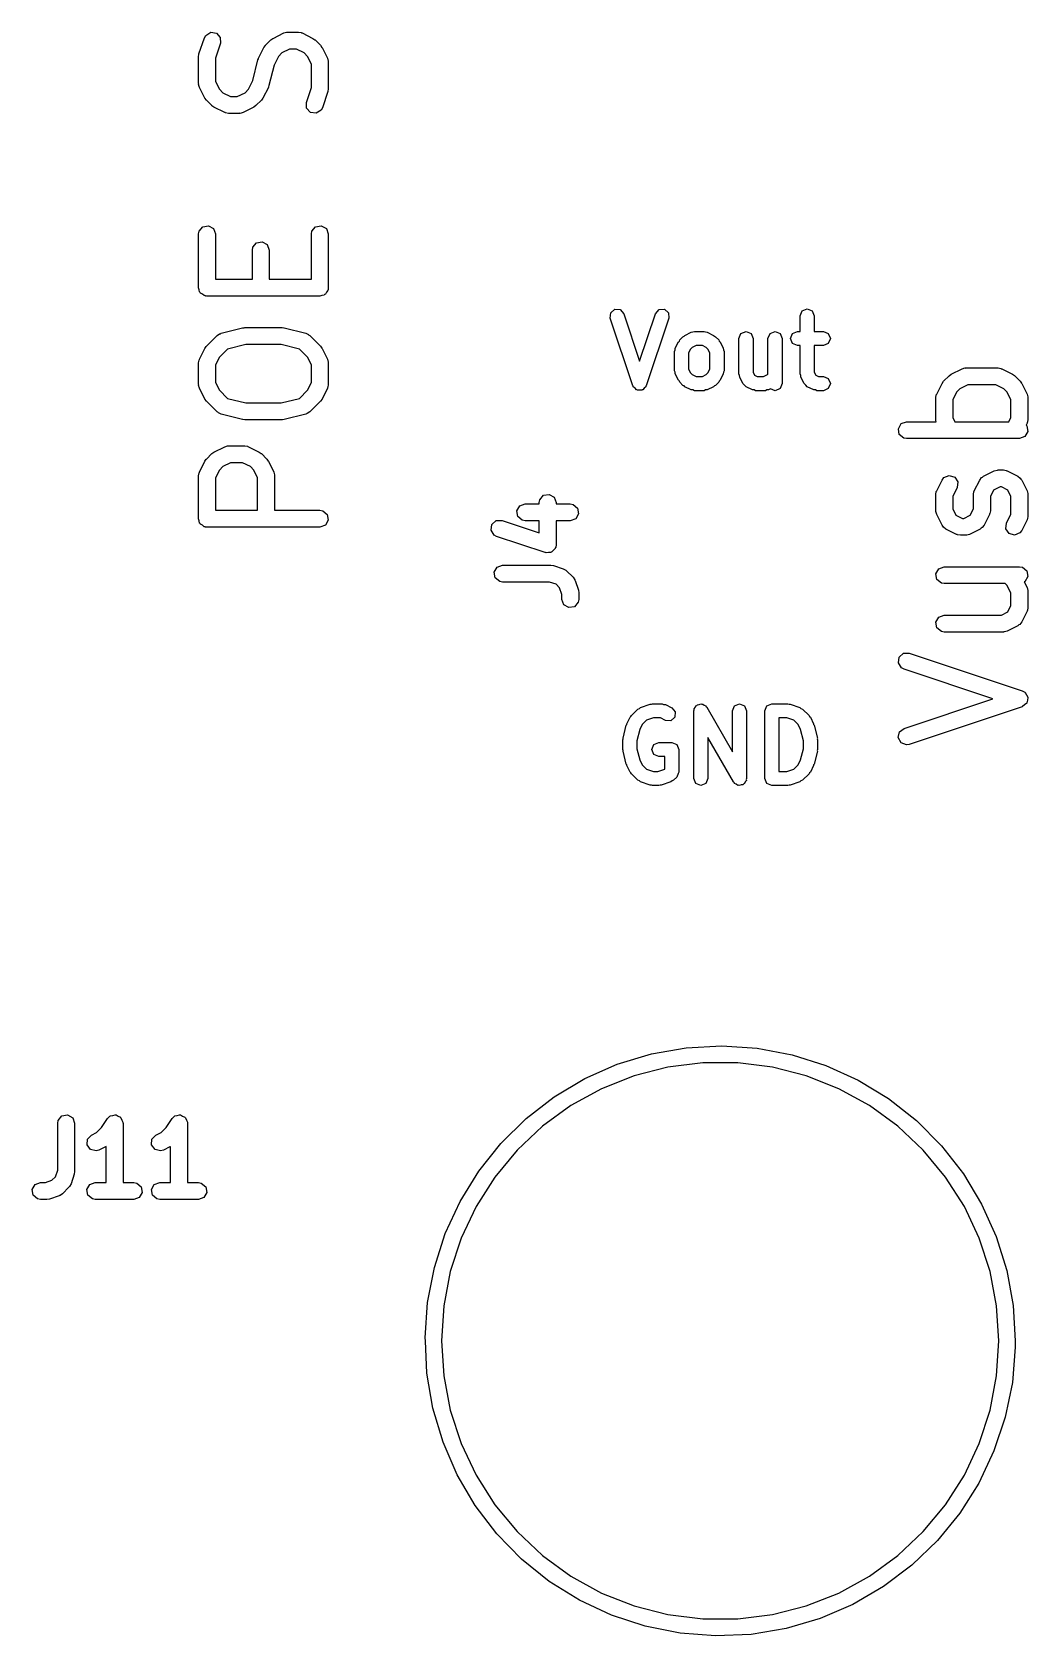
# Model space of a CAD drawing. Extents: x 83.3 to 116.7, y -116.6 to -83.3.
# Drawn here: x 107.9 to 116.73, y -116.61 to -102.4 of the extents above; entities that cross this region are included whole.
import ezdxf

# ---------------------------------------------------------------- set-up
doc = ezdxf.new("R2010")
doc.units = 0
doc.layers.add('BLACK', color=7, linetype='CONTINUOUS')

msp = doc.modelspace()

# ---------------------------------------------------------------- linework, layer by layer
at = {"layer": 'BLACK', "linetype": 'CONTINUOUS'}
for p, q in [((109.381, -102.595), (109.429, -102.452)), ((109.429, -102.452), (109.441, -102.43)), ((109.441, -102.43), (109.485, -102.403)), ((109.485, -102.403), (109.536, -102.41)), ((109.536, -102.41), (109.57, -102.449)), ((109.57, -102.449), (109.571, -102.5)), ((109.971, -102.518), (110.018, -102.471)), ((110.018, -102.471), (110.037, -102.458)), ((110.037, -102.458), (110.038, -102.457)), ((110.038, -102.457), (110.133, -102.409)), ((110.133, -102.409), (110.158, -102.402)), ((110.158, -102.402), (110.162, -102.403)), ((110.162, -102.403), (110.167, -102.401)), ((110.167, -102.401), (110.262, -102.401)), ((110.262, -102.401), (110.288, -102.406)), ((110.288, -102.406), (110.291, -102.409)), ((110.291, -102.409), (110.295, -102.409)), ((110.295, -102.409), (110.391, -102.457)), ((110.391, -102.457), (110.409, -102.47)), ((110.409, -102.47), (110.41, -102.471)), ((110.41, -102.471), (110.458, -102.518)), ((109.377, -102.619), (109.381, -102.597)), ((109.377, -102.857), (109.377, -102.619)), ((109.381, -102.597), (109.381, -102.595)), ((109.571, -102.5), (109.527, -102.631)), ((109.909, -102.633), (109.957, -102.538)), ((109.957, -102.538), (109.97, -102.52)), ((109.97, -102.52), (109.971, -102.518)), ((110.085, -102.616), (110.047, -102.693)), ((110.116, -102.585), (110.085, -102.616)), ((110.184, -102.551), (110.116, -102.585)), ((110.244, -102.551), (110.184, -102.551)), ((110.313, -102.585), (110.244, -102.551)), ((110.343, -102.616), (110.313, -102.585)), ((110.377, -102.684), (110.343, -102.616)), ((110.458, -102.518), (110.471, -102.537)), ((110.471, -102.537), (110.472, -102.538)), ((110.472, -102.538), (110.519, -102.633)), ((109.527, -102.631), (109.527, -102.839)), ((109.858, -102.831), (109.903, -102.648)), ((109.903, -102.648), (109.909, -102.637)), ((109.909, -102.637), (109.909, -102.633)), ((110.047, -102.693), (110.001, -102.875)), ((110.377, -102.893), (110.377, -102.684)), ((110.519, -102.633), (110.527, -102.658)), ((110.527, -102.658), (110.526, -102.662)), ((110.526, -102.662), (110.527, -102.667)), ((110.527, -102.667), (110.527, -102.905)), ((109.379, -102.861), (109.377, -102.857)), ((109.378, -102.866), (109.379, -102.861)), ((109.385, -102.891), (109.378, -102.866)), ((109.433, -102.986), (109.385, -102.891)), ((109.527, -102.839), (109.562, -102.908)), ((109.562, -102.908), (109.592, -102.938)), ((109.789, -102.938), (109.819, -102.908)), ((109.819, -102.908), (109.858, -102.831)), ((109.996, -102.891), (109.948, -102.986)), ((110.001, -102.875), (109.996, -102.887)), ((109.996, -102.887), (109.996, -102.891)), ((110.334, -103.024), (110.377, -102.893)), ((110.527, -102.905), (110.523, -102.927)), ((109.434, -102.987), (109.433, -102.986)), ((109.447, -103.005), (109.434, -102.987)), ((109.495, -103.053), (109.447, -103.005)), ((109.592, -102.938), (109.661, -102.973)), ((109.661, -102.973), (109.72, -102.973)), ((109.72, -102.973), (109.789, -102.938)), ((109.934, -103.005), (109.886, -103.053)), ((109.935, -103.004), (109.934, -103.005)), ((109.948, -102.986), (109.935, -103.004)), ((110.335, -103.075), (110.334, -103.024)), ((110.524, -102.928), (110.476, -103.071)), ((110.523, -102.927), (110.524, -102.928)), ((109.496, -103.054), (109.495, -103.053)), ((109.514, -103.067), (109.496, -103.054)), ((109.609, -103.115), (109.514, -103.067)), ((109.614, -103.115), (109.609, -103.115)), ((109.617, -103.118), (109.614, -103.115)), ((109.643, -103.123), (109.617, -103.118)), ((109.738, -103.123), (109.643, -103.123)), ((109.742, -103.121), (109.738, -103.123)), ((109.747, -103.122), (109.742, -103.121)), ((109.772, -103.115), (109.747, -103.122)), ((109.867, -103.067), (109.772, -103.115)), ((109.868, -103.066), (109.867, -103.067)), ((109.886, -103.053), (109.868, -103.066)), ((110.369, -103.114), (110.335, -103.075)), ((110.42, -103.121), (110.369, -103.114)), ((110.464, -103.094), (110.42, -103.121)), ((110.476, -103.071), (110.464, -103.094)), ((109.377, -104.19), (109.382, -104.165)), ((109.382, -104.165), (109.415, -104.126)), ((109.415, -104.126), (109.465, -104.117)), ((109.465, -104.117), (109.51, -104.142)), ((109.51, -104.142), (109.527, -104.19)), ((110.377, -104.19), (110.382, -104.165)), ((110.382, -104.165), (110.415, -104.126)), ((110.415, -104.126), (110.465, -104.117)), ((110.465, -104.117), (110.51, -104.142)), ((110.51, -104.142), (110.527, -104.19)), ((109.377, -104.667), (109.377, -104.19)), ((109.527, -104.19), (109.527, -104.592)), ((109.854, -104.333), (109.858, -104.308)), ((109.858, -104.308), (109.891, -104.268)), ((109.891, -104.268), (109.942, -104.259)), ((109.942, -104.259), (109.986, -104.285)), ((109.986, -104.285), (110.004, -104.333)), ((110.377, -104.592), (110.377, -104.19)), ((110.527, -104.19), (110.527, -104.667)), ((109.854, -104.592), (109.854, -104.333)), ((110.004, -104.333), (110.004, -104.592)), ((109.527, -104.592), (109.854, -104.592)), ((110.004, -104.592), (110.377, -104.592)), ((109.384, -104.685), (109.377, -104.667)), ((109.387, -104.704), (109.384, -104.685)), ((109.393, -104.709), (109.387, -104.704)), ((109.395, -104.715), (109.393, -104.709)), ((109.412, -104.725), (109.395, -104.715)), ((109.427, -104.737), (109.412, -104.725)), ((109.436, -104.739), (109.427, -104.737)), ((109.439, -104.741), (109.436, -104.739)), ((109.443, -104.74), (109.439, -104.741)), ((109.452, -104.742), (109.443, -104.74)), ((110.452, -104.742), (109.452, -104.742)), ((110.471, -104.735), (110.452, -104.742)), ((110.49, -104.732), (110.471, -104.735)), ((110.494, -104.726), (110.49, -104.732)), ((110.501, -104.724), (110.494, -104.726)), ((110.51, -104.707), (110.501, -104.724)), ((110.523, -104.692), (110.51, -104.707)), ((110.525, -104.683), (110.523, -104.692)), ((110.526, -104.68), (110.525, -104.683)), ((110.527, -104.667), (110.526, -104.676)), ((110.526, -104.676), (110.526, -104.68)), ((113.026, -104.936), (113.03, -104.888)), ((113.03, -104.888), (113.066, -104.857)), ((113.066, -104.857), (113.114, -104.861)), ((113.114, -104.861), (113.145, -104.897)), ((113.145, -104.897), (113.286, -105.319)), ((113.286, -105.319), (113.426, -104.897)), ((113.426, -104.897), (113.458, -104.861)), ((113.458, -104.861), (113.505, -104.857)), ((113.505, -104.857), (113.542, -104.888)), ((113.542, -104.888), (113.545, -104.936)), ((114.709, -104.916), (114.727, -104.872)), ((114.727, -104.872), (114.771, -104.854)), ((114.771, -104.854), (114.816, -104.872)), ((114.816, -104.872), (114.834, -104.916)), ((109.577, -105.07), (109.768, -105.022)), ((109.768, -105.022), (109.782, -105.021)), ((109.782, -105.021), (109.786, -105.02)), ((109.786, -105.02), (110.119, -105.02)), ((110.119, -105.02), (110.134, -105.023)), ((110.134, -105.023), (110.137, -105.022)), ((110.137, -105.022), (110.328, -105.07)), ((113.226, -105.536), (113.026, -104.936)), ((113.545, -104.936), (113.345, -105.536)), ((114.709, -105.054), (114.709, -104.916)), ((114.834, -104.916), (114.834, -105.054)), ((109.447, -105.185), (109.542, -105.09)), ((109.542, -105.09), (109.564, -105.075)), ((109.564, -105.075), (109.571, -105.074)), ((109.571, -105.074), (109.577, -105.07)), ((109.795, -105.17), (109.634, -105.211)), ((110.11, -105.17), (109.795, -105.17)), ((110.271, -105.211), (110.11, -105.17)), ((110.328, -105.07), (110.352, -105.081)), ((110.352, -105.081), (110.356, -105.087)), ((110.356, -105.087), (110.363, -105.09)), ((110.363, -105.09), (110.458, -105.185)), ((113.601, -105.203), (113.63, -105.146)), ((113.63, -105.146), (113.638, -105.139)), ((113.638, -105.139), (113.642, -105.129)), ((113.642, -105.129), (113.67, -105.101)), ((113.67, -105.101), (113.68, -105.097)), ((113.68, -105.097), (113.686, -105.089)), ((113.686, -105.089), (113.743, -105.061)), ((113.743, -105.061), (113.758, -105.059)), ((113.786, -105.179), (113.751, -105.196)), ((113.758, -105.059), (113.771, -105.054)), ((113.771, -105.054), (113.857, -105.054)), ((113.842, -105.179), (113.786, -105.179)), ((113.877, -105.196), (113.842, -105.179)), ((113.857, -105.054), (113.871, -105.059)), ((113.871, -105.059), (113.885, -105.061)), ((113.885, -105.061), (113.942, -105.089)), ((113.942, -105.089), (113.949, -105.097)), ((113.949, -105.097), (113.958, -105.101)), ((113.958, -105.101), (113.987, -105.129)), ((113.987, -105.129), (113.991, -105.139)), ((113.991, -105.139), (113.999, -105.146)), ((113.999, -105.146), (114.027, -105.203)), ((114.166, -105.116), (114.184, -105.072)), ((114.166, -105.431), (114.166, -105.116)), ((114.184, -105.072), (114.229, -105.054)), ((114.229, -105.054), (114.273, -105.072)), ((114.273, -105.072), (114.291, -105.116)), ((114.291, -105.116), (114.291, -105.416)), ((114.423, -105.116), (114.442, -105.072)), ((114.423, -105.433), (114.423, -105.116)), ((114.442, -105.072), (114.486, -105.054)), ((114.486, -105.054), (114.53, -105.072)), ((114.53, -105.072), (114.548, -105.116)), ((114.548, -105.116), (114.548, -105.516)), ((114.623, -105.116), (114.642, -105.072)), ((114.642, -105.161), (114.623, -105.116)), ((114.642, -105.072), (114.686, -105.054)), ((114.686, -105.179), (114.642, -105.161)), ((114.686, -105.054), (114.709, -105.054)), ((114.709, -105.179), (114.686, -105.179)), ((114.709, -105.431), (114.709, -105.179)), ((114.834, -105.054), (114.914, -105.054)), ((114.914, -105.179), (114.834, -105.179)), ((114.834, -105.179), (114.834, -105.416)), ((114.914, -105.054), (114.958, -105.072)), ((114.958, -105.161), (114.914, -105.179)), ((114.958, -105.072), (114.977, -105.116)), ((114.977, -105.116), (114.958, -105.161)), ((109.377, -105.333), (109.382, -105.308)), ((109.382, -105.308), (109.385, -105.304)), ((109.385, -105.3), (109.433, -105.205)), ((109.385, -105.304), (109.385, -105.3)), ((109.433, -105.205), (109.446, -105.187)), ((109.446, -105.187), (109.447, -105.185)), ((109.562, -105.283), (109.527, -105.351)), ((109.634, -105.211), (109.562, -105.283)), ((110.343, -105.283), (110.271, -105.211)), ((110.377, -105.351), (110.343, -105.283)), ((110.458, -105.185), (110.471, -105.203)), ((110.471, -105.203), (110.472, -105.205)), ((110.472, -105.205), (110.519, -105.3)), ((110.519, -105.3), (110.527, -105.325)), ((110.527, -105.325), (110.526, -105.329)), ((113.595, -105.231), (113.6, -105.217)), ((113.595, -105.402), (113.595, -105.231)), ((113.6, -105.217), (113.601, -105.203)), ((113.737, -105.211), (113.72, -105.245)), ((113.72, -105.245), (113.72, -105.387)), ((113.751, -105.196), (113.737, -105.211)), ((113.891, -105.211), (113.877, -105.196)), ((113.909, -105.245), (113.891, -105.211)), ((113.909, -105.387), (113.909, -105.245)), ((114.027, -105.203), (114.028, -105.217)), ((114.028, -105.217), (114.034, -105.231)), ((114.034, -105.231), (114.034, -105.402)), ((109.377, -105.524), (109.377, -105.333)), ((109.527, -105.351), (109.527, -105.506)), ((110.377, -105.506), (110.377, -105.351)), ((110.526, -105.329), (110.527, -105.333)), ((110.527, -105.333), (110.527, -105.524)), ((113.6, -105.416), (113.595, -105.402)), ((113.601, -105.43), (113.6, -105.416)), ((113.63, -105.487), (113.601, -105.43)), ((113.72, -105.387), (113.737, -105.422)), ((113.737, -105.422), (113.751, -105.436)), ((113.751, -105.436), (113.786, -105.454)), ((113.786, -105.454), (113.842, -105.454)), ((113.842, -105.454), (113.877, -105.436)), ((113.877, -105.436), (113.891, -105.422)), ((113.891, -105.422), (113.909, -105.387)), ((114.027, -105.43), (113.999, -105.487)), ((114.028, -105.416), (114.027, -105.43)), ((114.034, -105.402), (114.028, -105.416)), ((114.172, -105.444), (114.166, -105.431)), ((114.173, -105.459), (114.172, -105.444)), ((114.201, -105.516), (114.173, -105.459)), ((114.291, -105.416), (114.304, -105.441)), ((114.304, -105.441), (114.329, -105.454)), ((114.329, -105.454), (114.385, -105.454)), ((114.385, -105.454), (114.42, -105.436)), ((114.42, -105.436), (114.423, -105.433)), ((114.714, -105.444), (114.709, -105.431)), ((114.716, -105.459), (114.714, -105.444)), ((114.744, -105.516), (114.716, -105.459)), ((114.834, -105.416), (114.847, -105.441)), ((114.847, -105.441), (114.872, -105.454)), ((114.872, -105.454), (114.914, -105.454)), ((114.914, -105.454), (114.958, -105.472)), ((115.98, -105.495), (116.028, -105.447)), ((116.028, -105.447), (116.046, -105.434)), ((116.046, -105.434), (116.047, -105.433)), ((116.047, -105.433), (116.143, -105.385)), ((116.143, -105.385), (116.168, -105.378)), ((116.168, -105.378), (116.172, -105.379)), ((116.172, -105.379), (116.176, -105.377)), ((116.176, -105.377), (116.462, -105.377)), ((116.462, -105.377), (116.488, -105.382)), ((116.488, -105.382), (116.491, -105.385)), ((116.491, -105.385), (116.495, -105.385)), ((116.495, -105.385), (116.591, -105.433)), ((116.591, -105.433), (116.609, -105.446)), ((116.609, -105.446), (116.61, -105.447)), ((116.61, -105.447), (116.658, -105.495)), ((109.379, -105.528), (109.377, -105.524)), ((109.378, -105.532), (109.379, -105.528)), ((109.385, -105.557), (109.378, -105.532)), ((109.433, -105.653), (109.385, -105.557)), ((109.527, -105.506), (109.562, -105.575)), ((109.562, -105.575), (109.634, -105.647)), ((110.271, -105.647), (110.343, -105.575)), ((110.343, -105.575), (110.377, -105.506)), ((110.519, -105.557), (110.472, -105.653)), ((110.52, -105.553), (110.519, -105.557)), ((110.523, -105.549), (110.52, -105.553)), ((110.527, -105.524), (110.523, -105.549)), ((113.229, -105.54), (113.226, -105.536)), ((113.23, -105.544), (113.229, -105.54)), ((113.245, -105.557), (113.23, -105.544)), ((113.258, -105.572), (113.245, -105.557)), ((113.262, -105.573), (113.258, -105.572)), ((113.266, -105.576), (113.262, -105.573)), ((113.286, -105.574), (113.266, -105.576)), ((113.305, -105.576), (113.286, -105.574)), ((113.309, -105.573), (113.305, -105.576)), ((113.314, -105.572), (113.309, -105.573)), ((113.327, -105.557), (113.314, -105.572)), ((113.342, -105.544), (113.327, -105.557)), ((113.345, -105.536), (113.342, -105.54)), ((113.342, -105.54), (113.342, -105.544)), ((113.638, -105.494), (113.63, -105.487)), ((113.642, -105.503), (113.638, -105.494)), ((113.67, -105.532), (113.642, -105.503)), ((113.68, -105.536), (113.67, -105.532)), ((113.686, -105.544), (113.68, -105.536)), ((113.743, -105.572), (113.686, -105.544)), ((113.758, -105.573), (113.743, -105.572)), ((113.771, -105.579), (113.758, -105.573)), ((113.857, -105.579), (113.771, -105.579)), ((113.871, -105.573), (113.857, -105.579)), ((113.885, -105.572), (113.871, -105.573)), ((113.942, -105.544), (113.885, -105.572)), ((113.949, -105.536), (113.942, -105.544)), ((113.958, -105.532), (113.949, -105.536)), ((113.987, -105.503), (113.958, -105.532)), ((113.991, -105.494), (113.987, -105.503)), ((113.999, -105.487), (113.991, -105.494)), ((114.216, -105.529), (114.201, -105.516)), ((114.229, -105.544), (114.216, -105.529)), ((114.286, -105.572), (114.229, -105.544)), ((114.301, -105.573), (114.286, -105.572)), ((114.314, -105.579), (114.301, -105.573)), ((114.4, -105.579), (114.314, -105.579)), ((114.413, -105.573), (114.4, -105.579)), ((114.428, -105.572), (114.413, -105.573)), ((114.447, -105.563), (114.428, -105.572)), ((114.486, -105.579), (114.447, -105.563)), ((114.53, -105.561), (114.486, -105.579)), ((114.548, -105.516), (114.53, -105.561)), ((114.759, -105.529), (114.744, -105.516)), ((114.772, -105.544), (114.759, -105.529)), ((114.829, -105.572), (114.772, -105.544)), ((114.844, -105.573), (114.829, -105.572)), ((114.857, -105.579), (114.844, -105.573)), ((114.914, -105.579), (114.857, -105.579)), ((114.958, -105.561), (114.914, -105.579)), ((114.958, -105.472), (114.977, -105.516)), ((114.977, -105.516), (114.958, -105.561)), ((115.918, -105.614), (115.919, -105.609)), ((115.919, -105.609), (115.966, -105.514)), ((115.966, -105.514), (115.98, -105.496)), ((115.98, -105.496), (115.98, -105.495)), ((116.095, -105.592), (116.061, -105.661)), ((116.125, -105.562), (116.095, -105.592)), ((116.194, -105.527), (116.125, -105.562)), ((116.444, -105.527), (116.194, -105.527)), ((116.513, -105.562), (116.444, -105.527)), ((116.543, -105.592), (116.513, -105.562)), ((116.577, -105.661), (116.543, -105.592)), ((116.658, -105.495), (116.671, -105.513)), ((116.671, -105.513), (116.672, -105.514)), ((116.672, -105.514), (116.719, -105.609)), ((116.719, -105.609), (116.727, -105.634)), ((109.434, -105.654), (109.433, -105.653)), ((109.447, -105.672), (109.434, -105.654)), ((109.542, -105.767), (109.447, -105.672)), ((109.634, -105.647), (109.795, -105.687)), ((109.795, -105.687), (110.11, -105.687)), ((110.11, -105.687), (110.271, -105.647)), ((110.458, -105.672), (110.363, -105.767)), ((110.472, -105.653), (110.458, -105.671)), ((110.458, -105.671), (110.458, -105.672)), ((115.911, -105.643), (115.915, -105.617)), ((115.911, -105.833), (115.911, -105.643)), ((115.915, -105.617), (115.918, -105.614)), ((116.061, -105.661), (116.061, -105.816)), ((116.577, -105.816), (116.577, -105.661)), ((116.727, -105.634), (116.726, -105.639)), ((116.726, -105.639), (116.727, -105.643)), ((116.727, -105.643), (116.727, -105.833)), ((109.549, -105.77), (109.542, -105.767)), ((109.553, -105.776), (109.549, -105.77)), ((109.577, -105.787), (109.553, -105.776)), ((109.768, -105.835), (109.577, -105.787)), ((109.771, -105.834), (109.768, -105.835)), ((109.786, -105.837), (109.771, -105.834)), ((110.119, -105.837), (109.786, -105.837)), ((110.122, -105.836), (110.119, -105.837)), ((110.137, -105.835), (110.122, -105.836)), ((110.328, -105.787), (110.137, -105.835)), ((110.334, -105.783), (110.328, -105.787)), ((110.341, -105.782), (110.334, -105.783)), ((110.363, -105.767), (110.341, -105.782)), ((115.579, -105.916), (115.604, -105.871)), ((115.604, -105.871), (115.652, -105.854)), ((115.652, -105.854), (115.915, -105.854)), ((115.912, -105.838), (115.911, -105.833)), ((115.911, -105.842), (115.912, -105.838)), ((115.915, -105.854), (115.911, -105.842)), ((116.061, -105.816), (116.08, -105.854)), ((116.08, -105.854), (116.558, -105.854)), ((116.558, -105.854), (116.577, -105.816)), ((116.719, -105.867), (116.71, -105.885)), ((116.71, -105.885), (116.717, -105.891)), ((116.717, -105.891), (116.726, -105.942)), ((116.72, -105.862), (116.719, -105.867)), ((116.723, -105.859), (116.72, -105.862)), ((116.727, -105.833), (116.723, -105.859)), ((115.587, -105.966), (115.579, -105.916)), ((115.627, -105.999), (115.587, -105.966)), ((115.652, -106.004), (115.627, -105.999)), ((116.652, -106.004), (115.652, -106.004)), ((116.701, -105.986), (116.652, -106.004)), ((116.726, -105.942), (116.701, -105.986)), ((109.447, -106.185), (109.495, -106.137)), ((109.495, -106.137), (109.513, -106.125)), ((109.513, -106.125), (109.514, -106.123)), ((109.514, -106.123), (109.609, -106.076)), ((109.609, -106.076), (109.634, -106.068)), ((109.634, -106.068), (109.639, -106.069)), ((109.639, -106.069), (109.643, -106.068)), ((109.643, -106.068), (109.786, -106.068)), ((109.786, -106.068), (109.811, -106.072)), ((109.811, -106.072), (109.815, -106.075)), ((109.815, -106.075), (109.819, -106.076)), ((109.819, -106.076), (109.914, -106.123)), ((109.914, -106.123), (109.933, -106.137)), ((109.933, -106.137), (109.934, -106.137)), ((109.934, -106.137), (109.982, -106.185)), ((109.377, -106.333), (109.382, -106.308)), ((109.382, -106.308), (109.385, -106.304)), ((109.385, -106.3), (109.433, -106.205)), ((109.385, -106.304), (109.385, -106.3)), ((109.433, -106.205), (109.446, -106.187)), ((109.446, -106.187), (109.447, -106.185)), ((109.562, -106.283), (109.527, -106.351)), ((109.592, -106.252), (109.562, -106.283)), ((109.661, -106.218), (109.592, -106.252)), ((109.768, -106.218), (109.661, -106.218)), ((109.837, -106.252), (109.768, -106.218)), ((109.867, -106.283), (109.837, -106.252)), ((109.901, -106.351), (109.867, -106.283)), ((109.982, -106.185), (109.994, -106.203)), ((109.994, -106.203), (109.996, -106.205)), ((109.996, -106.205), (110.043, -106.3)), ((110.043, -106.3), (110.051, -106.325)), ((116.333, -106.338), (116.428, -106.29)), ((116.428, -106.29), (116.453, -106.283)), ((116.453, -106.283), (116.458, -106.284)), ((116.458, -106.284), (116.462, -106.282)), ((116.462, -106.282), (116.51, -106.282)), ((116.51, -106.282), (116.535, -106.287)), ((116.535, -106.287), (116.539, -106.29)), ((116.539, -106.29), (116.543, -106.29)), ((116.543, -106.29), (116.638, -106.338)), ((109.377, -106.714), (109.377, -106.333)), ((109.527, -106.351), (109.527, -106.639)), ((109.901, -106.639), (109.901, -106.351)), ((110.051, -106.325), (110.05, -106.329)), ((110.05, -106.329), (110.051, -106.333)), ((110.051, -106.333), (110.051, -106.639)), ((115.919, -106.466), (115.966, -106.371)), ((115.966, -106.371), (115.982, -106.35)), ((115.982, -106.35), (116.029, -106.33)), ((116.029, -106.33), (116.078, -106.345)), ((116.1, -106.438), (116.061, -106.518)), ((116.078, -106.345), (116.106, -106.387)), ((116.106, -106.387), (116.1, -106.438)), ((116.252, -106.466), (116.3, -106.371)), ((116.3, -106.371), (116.315, -106.35)), ((116.315, -106.35), (116.325, -106.346)), ((116.325, -106.346), (116.333, -106.338)), ((116.423, -106.461), (116.394, -106.518)), ((116.48, -106.432), (116.423, -106.461)), ((116.492, -106.432), (116.48, -106.432)), ((116.549, -106.461), (116.492, -106.432)), ((116.577, -106.518), (116.549, -106.461)), ((116.638, -106.338), (116.659, -106.353)), ((116.659, -106.353), (116.664, -106.364)), ((116.664, -106.364), (116.672, -106.371)), ((116.672, -106.371), (116.719, -106.466)), ((112.198, -106.644), (112.223, -106.6)), ((112.223, -106.6), (112.271, -106.582)), ((112.271, -106.582), (112.396, -106.582)), ((112.396, -106.571), (112.401, -106.546)), ((112.396, -106.582), (112.396, -106.571)), ((112.401, -106.546), (112.434, -106.506)), ((112.434, -106.506), (112.484, -106.498)), ((112.484, -106.498), (112.529, -106.523)), ((112.529, -106.523), (112.546, -106.571)), ((112.546, -106.571), (112.546, -106.582)), ((112.546, -106.582), (112.671, -106.582)), ((112.671, -106.582), (112.697, -106.587)), ((112.697, -106.587), (112.736, -106.62)), ((115.911, -106.5), (115.915, -106.474)), ((115.911, -106.643), (115.911, -106.5)), ((115.915, -106.474), (115.918, -106.471)), ((115.918, -106.471), (115.919, -106.466)), ((116.061, -106.518), (116.061, -106.625)), ((116.244, -106.5), (116.249, -106.474)), ((116.244, -106.625), (116.244, -106.5)), ((116.249, -106.474), (116.251, -106.471)), ((116.251, -106.471), (116.252, -106.466)), ((116.394, -106.518), (116.394, -106.643)), ((116.577, -106.673), (116.577, -106.518)), ((116.719, -106.466), (116.727, -106.491)), ((116.727, -106.491), (116.726, -106.496)), ((116.726, -106.496), (116.727, -106.5)), ((116.727, -106.5), (116.727, -106.69)), ((109.384, -106.733), (109.377, -106.714)), ((109.387, -106.752), (109.384, -106.733)), ((109.527, -106.639), (109.901, -106.639)), ((110.051, -106.639), (110.452, -106.639)), ((110.452, -106.639), (110.478, -106.644)), ((110.478, -106.644), (110.517, -106.677)), ((110.526, -106.727), (110.501, -106.772)), ((110.517, -106.677), (110.526, -106.727)), ((111.977, -106.764), (112.015, -106.73)), ((112.015, -106.73), (112.067, -106.729)), ((112.067, -106.729), (112.396, -106.839)), ((112.206, -106.695), (112.198, -106.644)), ((112.246, -106.728), (112.206, -106.695)), ((112.271, -106.732), (112.246, -106.728)), ((112.396, -106.732), (112.271, -106.732)), ((112.396, -106.839), (112.396, -106.732)), ((112.671, -106.732), (112.546, -106.732)), ((112.546, -106.732), (112.546, -106.943)), ((112.72, -106.715), (112.671, -106.732)), ((112.745, -106.67), (112.72, -106.715)), ((112.736, -106.62), (112.745, -106.67)), ((115.912, -106.647), (115.911, -106.643)), ((115.911, -106.651), (115.912, -106.647)), ((115.919, -106.676), (115.911, -106.651)), ((115.966, -106.772), (115.919, -106.676)), ((116.061, -106.625), (116.089, -106.682)), ((116.089, -106.682), (116.146, -106.711)), ((116.146, -106.711), (116.158, -106.711)), ((116.158, -106.711), (116.216, -106.682)), ((116.216, -106.682), (116.244, -106.625)), ((116.386, -106.676), (116.339, -106.772)), ((116.387, -106.672), (116.386, -106.676)), ((116.39, -106.669), (116.387, -106.672)), ((116.394, -106.643), (116.39, -106.669)), ((116.538, -106.752), (116.577, -106.673)), ((116.719, -106.724), (116.672, -106.819)), ((116.72, -106.72), (116.719, -106.724)), ((116.723, -106.716), (116.72, -106.72)), ((116.727, -106.69), (116.723, -106.716)), ((109.393, -106.756), (109.387, -106.752)), ((109.395, -106.762), (109.393, -106.756)), ((109.412, -106.772), (109.395, -106.762)), ((109.427, -106.785), (109.412, -106.772)), ((109.436, -106.786), (109.427, -106.785)), ((109.439, -106.788), (109.436, -106.786)), ((109.443, -106.788), (109.439, -106.788)), ((109.452, -106.789), (109.443, -106.788)), ((110.452, -106.789), (109.452, -106.789)), ((110.501, -106.772), (110.452, -106.789)), ((111.969, -106.815), (111.977, -106.764)), ((111.996, -106.859), (111.969, -106.815)), ((112.019, -106.871), (111.996, -106.859)), ((112.448, -107.014), (112.019, -106.871)), ((115.974, -106.779), (115.966, -106.772)), ((115.979, -106.79), (115.974, -106.779)), ((116, -106.805), (115.979, -106.79)), ((116.095, -106.853), (116, -106.805)), ((116.099, -106.853), (116.095, -106.853)), ((116.103, -106.856), (116.099, -106.853)), ((116.129, -106.861), (116.103, -106.856)), ((116.176, -106.861), (116.129, -106.861)), ((116.18, -106.859), (116.176, -106.861)), ((116.185, -106.86), (116.18, -106.859)), ((116.21, -106.853), (116.185, -106.86)), ((116.305, -106.805), (116.21, -106.853)), ((116.313, -106.797), (116.305, -106.805)), ((116.323, -106.793), (116.313, -106.797)), ((116.339, -106.772), (116.323, -106.793)), ((116.532, -106.803), (116.538, -106.752)), ((116.56, -106.846), (116.532, -106.803)), ((116.609, -106.861), (116.56, -106.846)), ((116.656, -106.84), (116.609, -106.861)), ((116.672, -106.819), (116.656, -106.84)), ((112.453, -107.014), (112.448, -107.014)), ((112.458, -107.017), (112.453, -107.014)), ((112.479, -107.013), (112.458, -107.017)), ((112.499, -107.013), (112.479, -107.013)), ((112.503, -107.009), (112.499, -107.013)), ((112.509, -107.008), (112.503, -107.009)), ((112.522, -106.992), (112.509, -107.008)), ((112.537, -106.979), (112.522, -106.992)), ((112.538, -106.973), (112.537, -106.979)), ((112.542, -106.969), (112.538, -106.973)), ((112.546, -106.943), (112.542, -106.969)), ((111.998, -107.187), (112.023, -107.143)), ((112.023, -107.143), (112.071, -107.125)), ((112.071, -107.125), (112.5, -107.125)), ((112.5, -107.125), (112.522, -107.129)), ((112.522, -107.129), (112.524, -107.129)), ((112.524, -107.129), (112.609, -107.157)), ((112.609, -107.157), (112.632, -107.17)), ((112.632, -107.17), (112.635, -107.174)), ((115.912, -107.201), (115.938, -107.157)), ((115.938, -107.157), (115.986, -107.139)), ((115.986, -107.139), (116.652, -107.139)), ((116.652, -107.139), (116.678, -107.144)), ((116.678, -107.144), (116.717, -107.177)), ((112.006, -107.237), (111.998, -107.187)), ((112.046, -107.27), (112.006, -107.237)), ((112.071, -107.275), (112.046, -107.27)), ((112.488, -107.275), (112.071, -107.275)), ((112.545, -107.294), (112.488, -107.275)), ((112.577, -107.326), (112.545, -107.294)), ((112.635, -107.174), (112.639, -107.176)), ((112.639, -107.176), (112.696, -107.233)), ((112.696, -107.233), (112.711, -107.254)), ((112.711, -107.254), (112.711, -107.258)), ((112.711, -107.258), (112.714, -107.262)), ((112.714, -107.262), (112.743, -107.348)), ((115.921, -107.252), (115.912, -107.201)), ((115.96, -107.285), (115.921, -107.252)), ((115.986, -107.289), (115.96, -107.285)), ((116.526, -107.289), (115.986, -107.289)), ((116.543, -107.306), (116.526, -107.289)), ((116.577, -107.375), (116.543, -107.306)), ((116.701, -107.272), (116.695, -107.274)), ((116.695, -107.274), (116.719, -107.324)), ((116.726, -107.227), (116.701, -107.272)), ((116.717, -107.177), (116.726, -107.227)), ((112.596, -107.384), (112.577, -107.326)), ((112.596, -107.429), (112.596, -107.384)), ((112.614, -107.477), (112.596, -107.429)), ((112.742, -107.454), (112.709, -107.494)), ((112.746, -107.429), (112.742, -107.454)), ((112.743, -107.348), (112.746, -107.37)), ((112.746, -107.37), (112.746, -107.371)), ((112.746, -107.371), (112.746, -107.429)), ((116.577, -107.482), (116.577, -107.375)), ((116.719, -107.324), (116.727, -107.349)), ((116.727, -107.349), (116.726, -107.353)), ((116.726, -107.353), (116.727, -107.357)), ((116.727, -107.357), (116.727, -107.5)), ((112.658, -107.502), (112.614, -107.477)), ((112.709, -107.494), (112.658, -107.502)), ((115.912, -107.63), (115.938, -107.585)), ((115.938, -107.585), (115.986, -107.568)), ((115.986, -107.568), (116.492, -107.568)), ((116.492, -107.568), (116.549, -107.539)), ((116.549, -107.539), (116.577, -107.482)), ((116.719, -107.534), (116.672, -107.629)), ((116.72, -107.529), (116.719, -107.534)), ((116.723, -107.526), (116.72, -107.529)), ((116.727, -107.5), (116.723, -107.526)), ((115.921, -107.68), (115.912, -107.63)), ((115.96, -107.713), (115.921, -107.68)), ((115.986, -107.718), (115.96, -107.713)), ((116.51, -107.718), (115.986, -107.718)), ((116.514, -107.716), (116.51, -107.718)), ((116.518, -107.717), (116.514, -107.716)), ((116.543, -107.71), (116.518, -107.717)), ((116.638, -107.662), (116.543, -107.71)), ((116.646, -107.654), (116.638, -107.662)), ((116.656, -107.65), (116.646, -107.654)), ((116.672, -107.629), (116.656, -107.65)), ((115.579, -107.991), (115.586, -107.94)), ((115.606, -108.035), (115.579, -107.991)), ((115.586, -107.94), (115.625, -107.906)), ((115.625, -107.906), (115.676, -107.905)), ((115.676, -107.905), (116.676, -108.238)), ((115.629, -108.047), (115.606, -108.035)), ((116.415, -108.31), (115.629, -108.047)), ((115.629, -108.572), (116.415, -108.31)), ((116.676, -108.238), (116.699, -108.251)), ((116.699, -108.251), (116.7, -108.253)), ((116.7, -108.253), (116.702, -108.253)), ((116.702, -108.253), (116.713, -108.274)), ((116.713, -108.274), (116.726, -108.294)), ((116.727, -108.299), (116.722, -108.322)), ((116.726, -108.294), (116.726, -108.297)), ((116.726, -108.297), (116.727, -108.299)), ((113.213, -108.458), (113.27, -108.401)), ((113.27, -108.401), (113.284, -108.395)), ((113.284, -108.395), (113.295, -108.386)), ((113.295, -108.386), (113.38, -108.357)), ((113.38, -108.357), (113.39, -108.358)), ((113.39, -108.358), (113.4, -108.354)), ((113.4, -108.354), (113.486, -108.354)), ((113.486, -108.354), (113.499, -108.359)), ((113.499, -108.359), (113.514, -108.361)), ((113.514, -108.361), (113.571, -108.389)), ((113.571, -108.389), (113.602, -108.425)), ((113.602, -108.425), (113.599, -108.473)), ((113.766, -108.416), (113.769, -108.408)), ((113.766, -109.016), (113.766, -108.416)), ((113.768, -108.4), (113.778, -108.387)), ((113.769, -108.408), (113.768, -108.4)), ((113.778, -108.387), (113.784, -108.372)), ((113.784, -108.372), (113.792, -108.369)), ((113.792, -108.369), (113.798, -108.362)), ((113.798, -108.362), (113.814, -108.36)), ((113.814, -108.36), (113.829, -108.354)), ((113.829, -108.354), (113.837, -108.357)), ((113.837, -108.357), (113.845, -108.356)), ((113.845, -108.356), (113.858, -108.366)), ((113.858, -108.366), (113.873, -108.372)), ((113.873, -108.372), (113.876, -108.38)), ((113.876, -108.38), (113.883, -108.385)), ((113.883, -108.385), (114.109, -108.781)), ((114.109, -108.416), (114.127, -108.372)), ((114.109, -108.781), (114.109, -108.416)), ((114.127, -108.372), (114.171, -108.354)), ((114.171, -108.354), (114.216, -108.372)), ((114.216, -108.372), (114.234, -108.416)), ((114.234, -108.416), (114.234, -109.016)), ((114.395, -108.416), (114.413, -108.372)), ((114.395, -109.016), (114.395, -108.416)), ((114.413, -108.372), (114.457, -108.354)), ((114.457, -108.354), (114.6, -108.354)), ((114.6, -108.354), (114.61, -108.358)), ((114.61, -108.358), (114.62, -108.357)), ((114.62, -108.357), (114.705, -108.386)), ((114.705, -108.386), (114.716, -108.395)), ((114.716, -108.395), (114.73, -108.401)), ((114.73, -108.401), (114.787, -108.458)), ((116.676, -108.381), (115.676, -108.714)), ((116.678, -108.379), (116.676, -108.381)), ((116.68, -108.379), (116.678, -108.379)), ((116.698, -108.364), (116.68, -108.379)), ((116.716, -108.349), (116.698, -108.364)), ((116.717, -108.347), (116.716, -108.349)), ((116.718, -108.345), (116.717, -108.347)), ((116.722, -108.322), (116.718, -108.345)), ((113.139, -108.658), (113.168, -108.544)), ((113.168, -108.544), (113.172, -108.538)), ((113.172, -108.538), (113.173, -108.531)), ((113.173, -108.531), (113.201, -108.474)), ((113.201, -108.474), (113.209, -108.467)), ((113.209, -108.467), (113.213, -108.458)), ((113.288, -108.581), (113.262, -108.681)), ((113.309, -108.539), (113.288, -108.581)), ((113.348, -108.5), (113.309, -108.539)), ((113.41, -108.479), (113.348, -108.5)), ((113.471, -108.479), (113.41, -108.479)), ((113.515, -108.501), (113.471, -108.479)), ((113.563, -108.504), (113.515, -108.501)), ((113.599, -108.473), (113.563, -108.504)), ((114.52, -108.479), (114.52, -108.954)), ((114.59, -108.479), (114.52, -108.479)), ((114.652, -108.5), (114.59, -108.479)), ((114.691, -108.539), (114.652, -108.5)), ((114.712, -108.581), (114.691, -108.539)), ((114.737, -108.681), (114.712, -108.581)), ((114.787, -108.458), (114.791, -108.467)), ((114.791, -108.467), (114.799, -108.474)), ((114.799, -108.474), (114.827, -108.531)), ((114.827, -108.531), (114.828, -108.538)), ((114.828, -108.538), (114.832, -108.544)), ((114.832, -108.544), (114.861, -108.658)), ((115.588, -108.604), (115.629, -108.572)), ((113.137, -108.674), (113.141, -108.666)), ((113.137, -108.759), (113.137, -108.674)), ((113.141, -108.666), (113.139, -108.658)), ((113.262, -108.681), (113.262, -108.752)), ((113.395, -108.759), (113.413, -108.715)), ((113.413, -108.715), (113.457, -108.697)), ((113.457, -108.697), (113.571, -108.697)), ((113.571, -108.697), (113.616, -108.715)), ((113.616, -108.715), (113.634, -108.759)), ((114.117, -109.047), (113.891, -108.652)), ((113.891, -108.652), (113.891, -109.016)), ((114.737, -108.752), (114.737, -108.681)), ((114.861, -108.658), (114.859, -108.666)), ((114.859, -108.666), (114.862, -108.674)), ((114.862, -108.674), (114.862, -108.759)), ((115.578, -108.654), (115.588, -108.604)), ((115.603, -108.699), (115.578, -108.654)), ((115.65, -108.718), (115.603, -108.699)), ((115.676, -108.714), (115.65, -108.718)), ((113.141, -108.767), (113.137, -108.759)), ((113.139, -108.774), (113.141, -108.767)), ((113.168, -108.889), (113.139, -108.774)), ((113.262, -108.752), (113.288, -108.852)), ((113.288, -108.852), (113.309, -108.894)), ((113.413, -108.803), (113.395, -108.759)), ((113.457, -108.822), (113.413, -108.803)), ((113.509, -108.822), (113.457, -108.822)), ((113.509, -108.933), (113.509, -108.822)), ((113.634, -108.759), (113.634, -108.959)), ((114.691, -108.894), (114.712, -108.852)), ((114.712, -108.852), (114.737, -108.752)), ((114.861, -108.774), (114.832, -108.889)), ((114.862, -108.759), (114.859, -108.767)), ((114.859, -108.767), (114.861, -108.774)), ((113.172, -108.894), (113.168, -108.889)), ((113.173, -108.902), (113.172, -108.894)), ((113.201, -108.959), (113.173, -108.902)), ((113.209, -108.965), (113.201, -108.959)), ((113.213, -108.975), (113.209, -108.965)), ((113.27, -109.032), (113.213, -108.975)), ((113.309, -108.894), (113.348, -108.933)), ((113.348, -108.933), (113.41, -108.954)), ((113.41, -108.954), (113.447, -108.954)), ((113.447, -108.954), (113.509, -108.933)), ((113.616, -109.003), (113.587, -109.032)), ((113.629, -108.972), (113.616, -109.003)), ((113.634, -108.959), (113.629, -108.972)), ((113.784, -109.061), (113.766, -109.016)), ((113.891, -109.016), (113.873, -109.061)), ((114.234, -109.016), (114.231, -109.024)), ((114.413, -109.061), (114.395, -109.016)), ((114.52, -108.954), (114.59, -108.954)), ((114.59, -108.954), (114.652, -108.933)), ((114.652, -108.933), (114.691, -108.894)), ((114.787, -108.975), (114.73, -109.032)), ((114.791, -108.965), (114.787, -108.975)), ((114.799, -108.959), (114.791, -108.965)), ((114.827, -108.902), (114.799, -108.959)), ((114.828, -108.894), (114.827, -108.902)), ((114.832, -108.889), (114.828, -108.894)), ((113.284, -109.038), (113.27, -109.032)), ((113.295, -109.047), (113.284, -109.038)), ((113.38, -109.076), (113.295, -109.047)), ((113.39, -109.075), (113.38, -109.076)), ((113.4, -109.079), (113.39, -109.075)), ((113.457, -109.079), (113.4, -109.079)), ((113.467, -109.075), (113.457, -109.079)), ((113.477, -109.076), (113.467, -109.075)), ((113.563, -109.047), (113.477, -109.076)), ((113.574, -109.038), (113.563, -109.047)), ((113.587, -109.032), (113.574, -109.038)), ((113.829, -109.079), (113.784, -109.061)), ((113.873, -109.061), (113.829, -109.079)), ((114.124, -109.053), (114.117, -109.047)), ((114.127, -109.061), (114.124, -109.053)), ((114.142, -109.067), (114.127, -109.061)), ((114.155, -109.077), (114.142, -109.067)), ((114.163, -109.076), (114.155, -109.077)), ((114.171, -109.079), (114.163, -109.076)), ((114.186, -109.073), (114.171, -109.079)), ((114.202, -109.071), (114.186, -109.073)), ((114.208, -109.064), (114.202, -109.071)), ((114.216, -109.061), (114.208, -109.064)), ((114.222, -109.046), (114.216, -109.061)), ((114.232, -109.033), (114.222, -109.046)), ((114.231, -109.024), (114.232, -109.033)), ((114.457, -109.079), (114.413, -109.061)), ((114.6, -109.079), (114.457, -109.079)), ((114.61, -109.075), (114.6, -109.079)), ((114.62, -109.076), (114.61, -109.075)), ((114.705, -109.047), (114.62, -109.076)), ((114.716, -109.038), (114.705, -109.047)), ((114.73, -109.032), (114.716, -109.038)), ((113.39, -111.457), (113.699, -111.402)), ((113.699, -111.402), (114.014, -111.385)), ((114.014, -111.385), (114.328, -111.406)), ((114.328, -111.406), (114.637, -111.464)), ((112.801, -111.676), (113.088, -111.549)), ((113.088, -111.549), (113.39, -111.457)), ((113.537, -111.574), (113.237, -111.651)), ((113.845, -111.535), (113.537, -111.574)), ((114.155, -111.535), (113.845, -111.535)), ((114.463, -111.574), (114.155, -111.535)), ((114.763, -111.651), (114.463, -111.574)), ((114.637, -111.464), (114.937, -111.559)), ((114.937, -111.559), (115.224, -111.689)), ((112.53, -111.837), (112.801, -111.676)), ((113.237, -111.651), (112.948, -111.765)), ((115.052, -111.765), (114.763, -111.651)), ((115.224, -111.689), (115.492, -111.853)), ((112.281, -112.029), (112.53, -111.837)), ((112.948, -111.765), (112.677, -111.915)), ((115.323, -111.915), (115.052, -111.765)), ((115.492, -111.853), (115.74, -112.048)), ((108.134, -112.046), (108.167, -112.006)), ((108.167, -112.006), (108.217, -111.998)), ((108.217, -111.998), (108.262, -112.023)), ((108.593, -112.01), (108.595, -112.006)), ((108.595, -112.006), (108.617, -112.003)), ((108.617, -112.003), (108.638, -111.997)), ((108.638, -111.997), (108.642, -111.998)), ((108.642, -111.998), (108.646, -111.998)), ((108.646, -111.998), (108.665, -112.008)), ((109.164, -112.01), (109.167, -112.006)), ((109.167, -112.006), (109.188, -112.003)), ((109.188, -112.003), (109.209, -111.997)), ((109.209, -111.997), (109.213, -111.998)), ((109.213, -111.998), (109.217, -111.998)), ((109.217, -111.998), (109.236, -112.008)), ((112.677, -111.915), (112.426, -112.097)), ((115.574, -112.097), (115.323, -111.915)), ((108.129, -112.071), (108.134, -112.046)), ((108.129, -112.488), (108.129, -112.071)), ((108.262, -112.023), (108.279, -112.071)), ((108.279, -112.071), (108.279, -112.5)), ((108.474, -112.153), (108.517, -112.109)), ((108.517, -112.109), (108.57, -112.03)), ((108.57, -112.03), (108.588, -112.011)), ((108.588, -112.011), (108.593, -112.01)), ((108.665, -112.008), (108.685, -112.017)), ((108.685, -112.017), (108.687, -112.021)), ((108.687, -112.021), (108.69, -112.023)), ((108.69, -112.023), (108.698, -112.044)), ((108.698, -112.044), (108.707, -112.063)), ((108.707, -112.063), (108.706, -112.067)), ((108.706, -112.067), (108.708, -112.071)), ((108.708, -112.071), (108.708, -112.596)), ((109.046, -112.153), (109.089, -112.109)), ((109.089, -112.109), (109.142, -112.03)), ((109.142, -112.03), (109.16, -112.011)), ((109.16, -112.011), (109.164, -112.01)), ((109.236, -112.008), (109.256, -112.017)), ((109.256, -112.017), (109.258, -112.021)), ((109.258, -112.021), (109.262, -112.023)), ((109.262, -112.023), (109.269, -112.044)), ((109.269, -112.044), (109.279, -112.063)), ((109.279, -112.063), (109.278, -112.067)), ((109.278, -112.067), (109.279, -112.071)), ((109.279, -112.071), (109.279, -112.596)), ((112.057, -112.25), (112.281, -112.029)), ((112.426, -112.097), (112.2, -112.309)), ((115.8, -112.309), (115.574, -112.097)), ((115.74, -112.048), (115.962, -112.271)), ((108.39, -112.264), (108.393, -112.213)), ((108.42, -112.305), (108.39, -112.264)), ((108.393, -112.213), (108.428, -112.176)), ((108.428, -112.176), (108.474, -112.153)), ((108.552, -112.281), (108.495, -112.31)), ((108.553, -112.28), (108.552, -112.281)), ((108.558, -112.277), (108.553, -112.28)), ((108.558, -112.596), (108.558, -112.277)), ((108.961, -112.264), (108.964, -112.213)), ((108.992, -112.305), (108.961, -112.264)), ((108.964, -112.213), (108.999, -112.176)), ((108.999, -112.176), (109.046, -112.153)), ((109.124, -112.281), (109.066, -112.31)), ((109.125, -112.28), (109.124, -112.281)), ((109.129, -112.277), (109.125, -112.28)), ((109.129, -112.596), (109.129, -112.277)), ((111.861, -112.496), (112.057, -112.25)), ((115.962, -112.271), (116.155, -112.519)), ((108.47, -112.317), (108.42, -112.305)), ((108.495, -112.31), (108.47, -112.317)), ((109.041, -112.317), (108.992, -112.305)), ((109.066, -112.31), (109.041, -112.317)), ((112.2, -112.309), (112.002, -112.548)), ((115.998, -112.548), (115.8, -112.309)), ((108.078, -112.577), (108.11, -112.545)), ((108.11, -112.545), (108.129, -112.488)), ((108.275, -112.524), (108.247, -112.609)), ((108.279, -112.5), (108.275, -112.522)), ((108.275, -112.522), (108.275, -112.524)), ((111.695, -112.764), (111.861, -112.496)), ((112.002, -112.548), (111.836, -112.81)), ((116.164, -112.81), (115.998, -112.548)), ((116.155, -112.519), (116.317, -112.788)), ((107.902, -112.658), (107.928, -112.614)), ((107.911, -112.709), (107.902, -112.658)), ((107.95, -112.742), (107.911, -112.709)), ((107.928, -112.614), (107.976, -112.596)), ((107.976, -112.596), (108.021, -112.596)), ((108.021, -112.596), (108.078, -112.577)), ((108.142, -112.714), (108.057, -112.743)), ((108.146, -112.711), (108.142, -112.714)), ((108.15, -112.711), (108.146, -112.711)), ((108.172, -112.696), (108.15, -112.711)), ((108.229, -112.639), (108.172, -112.696)), ((108.231, -112.635), (108.229, -112.639)), ((108.234, -112.632), (108.231, -112.635)), ((108.247, -112.609), (108.234, -112.632)), ((108.388, -112.658), (108.413, -112.614)), ((108.396, -112.709), (108.388, -112.658)), ((108.436, -112.742), (108.396, -112.709)), ((108.413, -112.614), (108.461, -112.596)), ((108.461, -112.596), (108.558, -112.596)), ((108.708, -112.596), (108.804, -112.596)), ((108.804, -112.596), (108.83, -112.601)), ((108.83, -112.601), (108.869, -112.634)), ((108.878, -112.684), (108.852, -112.729)), ((108.869, -112.634), (108.878, -112.684)), ((108.959, -112.658), (108.985, -112.614)), ((108.968, -112.709), (108.959, -112.658)), ((109.007, -112.742), (108.968, -112.709)), ((108.985, -112.614), (109.033, -112.596)), ((109.033, -112.596), (109.129, -112.596)), ((109.279, -112.596), (109.376, -112.596)), ((109.376, -112.596), (109.401, -112.601)), ((109.401, -112.601), (109.441, -112.634)), ((109.45, -112.684), (109.424, -112.729)), ((109.441, -112.634), (109.45, -112.684)), ((107.976, -112.746), (107.95, -112.742)), ((108.033, -112.746), (107.976, -112.746)), ((108.034, -112.746), (108.033, -112.746)), ((108.057, -112.743), (108.034, -112.746)), ((108.461, -112.746), (108.436, -112.742)), ((108.804, -112.746), (108.461, -112.746)), ((108.852, -112.729), (108.804, -112.746)), ((109.033, -112.746), (109.007, -112.742)), ((109.376, -112.746), (109.033, -112.746)), ((109.424, -112.729), (109.376, -112.746)), ((111.564, -113.05), (111.695, -112.764)), ((111.836, -112.81), (111.704, -113.091)), ((116.296, -113.091), (116.164, -112.81)), ((116.317, -112.788), (116.446, -113.076)), ((111.467, -113.35), (111.564, -113.05)), ((111.704, -113.091), (111.608, -113.386)), ((116.392, -113.386), (116.296, -113.091)), ((116.446, -113.076), (116.54, -113.376)), ((111.407, -113.659), (111.467, -113.35)), ((111.608, -113.386), (111.55, -113.69)), ((116.45, -113.69), (116.392, -113.386)), ((116.54, -113.376), (116.596, -113.686)), ((111.385, -113.973), (111.407, -113.659)), ((111.55, -113.69), (111.53, -114)), ((116.47, -114), (116.45, -113.69)), ((116.596, -113.686), (116.615, -114)), ((111.387, -114), (111.385, -113.973)), ((111.401, -114.287), (111.387, -114)), ((111.53, -114), (111.55, -114.31)), ((116.45, -114.31), (116.47, -114)), ((116.614, -114.055), (116.589, -114.368)), ((116.615, -114), (116.614, -114.055)), ((111.454, -114.597), (111.401, -114.287)), ((111.55, -114.31), (111.608, -114.614)), ((116.392, -114.614), (116.45, -114.31)), ((116.589, -114.368), (116.526, -114.677)), ((111.544, -114.899), (111.454, -114.597)), ((111.608, -114.614), (111.704, -114.909)), ((116.296, -114.909), (116.392, -114.614)), ((116.526, -114.677), (116.426, -114.975)), ((111.67, -115.187), (111.544, -114.899)), ((111.704, -114.909), (111.836, -115.19)), ((116.164, -115.19), (116.296, -114.909)), ((116.426, -114.975), (116.292, -115.26)), ((111.83, -115.459), (111.67, -115.187)), ((111.836, -115.19), (112.002, -115.452)), ((115.998, -115.452), (116.164, -115.19)), ((116.292, -115.26), (116.124, -115.526)), ((112.02, -115.709), (111.83, -115.459)), ((112.002, -115.452), (112.2, -115.691)), ((115.8, -115.691), (115.998, -115.452)), ((116.124, -115.526), (115.925, -115.77)), ((112.2, -115.691), (112.426, -115.903)), ((115.574, -115.903), (115.8, -115.691)), ((112.24, -115.934), (112.02, -115.709)), ((115.925, -115.77), (115.698, -115.988)), ((112.485, -116.132), (112.24, -115.934)), ((112.426, -115.903), (112.677, -116.085)), ((115.323, -116.085), (115.574, -115.903)), ((112.677, -116.085), (112.948, -116.235)), ((115.052, -116.235), (115.323, -116.085)), ((115.698, -115.988), (115.447, -116.178)), ((112.752, -116.298), (112.485, -116.132)), ((112.948, -116.235), (113.237, -116.349)), ((114.763, -116.349), (115.052, -116.235)), ((115.447, -116.178), (115.175, -116.336)), ((113.037, -116.431), (112.752, -116.298)), ((113.237, -116.349), (113.537, -116.426)), ((114.463, -116.426), (114.763, -116.349)), ((115.175, -116.336), (114.886, -116.46)), ((113.336, -116.529), (113.037, -116.431)), ((113.645, -116.591), (113.336, -116.529)), ((113.537, -116.426), (113.845, -116.465)), ((113.845, -116.465), (114.155, -116.465)), ((114.155, -116.465), (114.463, -116.426)), ((114.584, -116.549), (114.273, -116.601)), ((114.886, -116.46), (114.584, -116.549)), ((113.959, -116.615), (113.645, -116.591)), ((114.273, -116.601), (113.959, -116.615))]:
    msp.add_line(p, q, dxfattribs=at)

doc.saveas('drawing.dxf')
